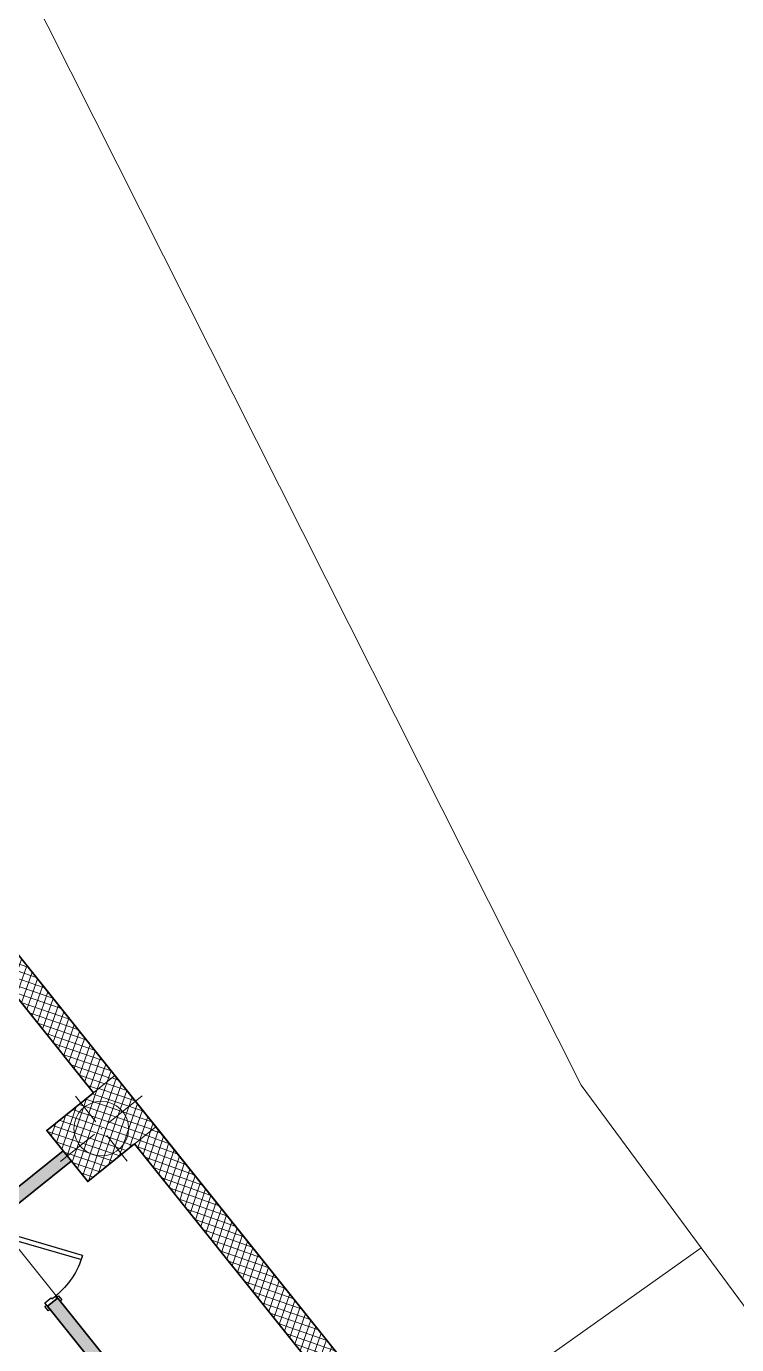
# Model space of a CAD drawing. Header units: metres. Extents: x 7511825 to 7512099, y 4692231 to 4692445.
# Drawn here: x 7511946.62 to 7511953.12, y 4692385.48 to 4692397.53 of the extents above; entities that cross this region are included whole.
import ezdxf

# ---------------------------------------------------------------- set-up
doc = ezdxf.new("R2010")
doc.units = ezdxf.units.M
doc.header["$XCLIPFRAME"] = 0
doc.header["$PDMODE"] = 32
doc.header["$PDSIZE"] = 0.5
doc.layers.add('- DEPO_Pen_No__105', color=7, linetype='Continuous', lineweight=13, true_color=0xcae6ff)
doc.layers.add('parcelat e vjetra', color=7, linetype='Continuous', lineweight=0, true_color=0x848443)
for name, color, linetype in [('A - Muret', 7, 'Continuous'), ('A - Pllaka Perdhes', 7, 'Continuous'), ('A - Shtyllat', 7, 'Continuous'), ('fer +', 32, 'Continuous')]:
    doc.layers.add(name, color=color, linetype=linetype)
for name, color, linetype, lineweight in [('A - Muret_Pen_No__7', 7, 'Continuous', 35), ('A - Perdhesa Polyine_Pen_No__6', 1, 'Continuous', 0), ('A - Pllaka Perdhes_Pen_No__42', 8, 'Continuous', 25), ('A - Shtyllat_Pen_No__1', 7, 'Continuous', 0), ('A - Shtyllat_Pen_No__7', 7, 'Continuous', 35), ('ARCHICAD Doors_Pen_No__42', 8, 'Continuous', 25), ('Parcela Baze', 7, 'Continuous', 0)]:
    doc.layers.add(name, color=color, linetype=linetype, lineweight=lineweight)
picture_1 = doc.add_image_def('image1.tif', size_in_pixel=(11235, 8447))
pattern_1 = [(44.99999999999999, (0, 0), (-45.96193909124158, 45.96193909124162), []), (135.0000000000002, (0, 0), (45.96193909124145, 45.96193909124175), [])]

# ---------------------------------------------------------------- blocks, each defined once
blk = doc.blocks.new('Slab_2', base_point=(52250.00000000003, 0))
at = {"layer": 'A - Pllaka Perdhes_Pen_No__42', "color": 8, "linetype": 'Continuous', "lineweight": 25, "flags": 128}
blk.add_lwpolyline([(52250.00000000003, 0), (73150, 0), (73150, -14957.56291835859), (72314.31239699775, -15145.07981166818), (75434.23946566609, -29049.34372912066), (55508.01723321706, -33520.51606074487), (54446.14731861794, -28788.18763971854), (53340.48895393166, -23860.71165493593), (52250, -19000.83965125988)], close=True, dxfattribs=at)
blk = doc.blocks.new('Wall_179', base_point=(75434.23946566609, -29049.34372912066))
at = {"layer": 'A - Muret', "linetype": 'Continuous', "lineweight": 0, "true_color": 0x000000}
h = blk.add_hatch(dxfattribs=at)
h.set_pattern_fill('CONCRETE_BLOCK', color=18, style=0, pattern_type=2)
h.set_pattern_definition(pattern_1)
h.paths.add_polyline_path([(73022.77677179386, -19444.27490931388), (74128.43521436663, -24371.75084470166), (74372.36951051133, -24317.01530177688), (73266.71119306811, -19389.5393663891)])
h = blk.add_hatch(dxfattribs=at)
h.set_pattern_fill('CONCRETE_BLOCK', color=18, style=0, pattern_type=2)
h.set_pattern_definition(pattern_1)
h.paths.add_polyline_path([(74259.80059246381, -24957.19358088943), (74894.7330655726, -27786.83311792994), (75138.66736171731, -27732.09770013471), (74503.73488860854, -24902.45803796465)])
at = {"layer": 'A - Muret_Pen_No__7', "color": 7, "linetype": 'Continuous', "lineweight": 35, "flags": 128}
for points in [[(74372.36955229308, -24317.01531355852), (73266.71117839101, -19389.53928770465)], [(73022.77671055042, -19444.27479171561), (74128.43511878273, -24371.75097056555)], [(75138.66741638134, -27732.09762386743), (74503.7349102065, -24902.45803892915)], [(74259.80044236591, -24957.19354294012), (74894.73294854075, -27786.8331278784)]]:
    blk.add_lwpolyline(points, dxfattribs=at)
blk = doc.blocks.new('Door 25')
at = {"layer": 'ARCHICAD Doors_Pen_No__42', "color": 8, "linetype": 'Continuous', "lineweight": 25}
for p, q in [((-260.3921784050518, 393.9747868736185), (-237.4491209510099, 426.7408686451782)), ((349.0569425459581, -32.76608177155968), (-260.3921784050518, 393.9747868736185)), ((-237.4491209510099, 426.7408686451782), (371.9999999999999, 0)), ((-387, 23.99999999999998), (-437, 23.99999999999998)), ((-437, 23.99999999999998), (-437, 4.99999999999999)), ((-437, 4.99999999999999), (-387, 4.99999999999999)), ((-400, 4.99999999999999), (-437.0000000000001, 4.99999999999999)), ((-400, 4.99999999999999), (-437.0000000000001, 4.99999999999999)), ((-375, 4.99999999999999), (-400, 4.99999999999999)), ((-400, 4.99999999999999), (-400, 0)), ((-400, 0), (-400, 4.99999999999999)), ((-400, 0), (-400, 4.99999999999999)), ((-400, 0), (-375, 0)), ((-372.0000000000001, 0), (-400, 0)), ((-400, 0), (-400, -115)), ((-400, -115), (-400, 0)), ((-400, -115), (-400, 0)), ((-387, 4.99999999999999), (-387, 23.99999999999998)), ((-375, 0), (-375, 4.99999999999999)), ((-372.0000000000001, -40), (-372.0000000000001, 0)), ((371.9999999999999, 0), (349.0569425459581, -32.76608177155968)), ((400, 0), (372.0000000000001, 0)), ((372.0000000000001, 0), (372.0000000000001, -40)), ((400, 4.99999999999999), (375, 4.99999999999999)), ((375, 4.99999999999999), (375, 0)), ((375, 0), (400, 0)), ((437, 23.99999999999998), (387, 23.99999999999998)), ((387, 23.99999999999998), (387, 4.99999999999999)), ((387, 4.99999999999999), (437, 4.99999999999999)), ((400, 0), (400, 4.99999999999999)), ((400, 0), (400, 4.99999999999999)), ((400, 0), (400, 4.99999999999999)), ((400, 4.99999999999999), (437.0000000000001, 4.99999999999999)), ((400, 4.99999999999999), (437.0000000000001, 4.99999999999999)), ((400, -115), (400, 0)), ((400, -115), (400, 0)), ((400, -115), (400, 0)), ((437, 4.99999999999999), (437, 23.99999999999998)), ((-387, -115), (-437, -115)), ((-437, -115), (-437, -134)), ((-400, -115), (-437.0000000000001, -115)), ((-400, -115), (-437.0000000000001, -115)), ((-400, -115), (-360.0000000000001, -115)), ((-387, -134), (-387, -115)), ((-360.0000000000001, -40), (-372.0000000000001, -40)), ((-360.0000000000001, -115), (-360.0000000000001, -40)), ((372.0000000000001, -40), (360.0000000000001, -40)), ((360.0000000000001, -40), (360.0000000000001, -115)), ((360.0000000000001, -115), (400, -115)), ((437, -115), (387, -115)), ((387, -115), (387, -134)), ((400, -115), (437.0000000000001, -115)), ((400, -115), (437.0000000000001, -115)), ((437, -134), (437, -115)), ((-437, -134), (-387, -134)), ((387, -134), (437, -134))]:
    blk.add_line(p, q, dxfattribs=at)
blk.add_arc((371.9999999999999, 0), 744, 145, 180, dxfattribs=at)
blk = doc.blocks.new('Wall_183', base_point=(70514.19587312873, -15344.02829869326))
at = {"layer": 'A - Muret', "linetype": 'Continuous', "lineweight": 0, "true_color": 0x000000}
blk.add_hatch(color=18, dxfattribs=at).paths.add_polyline_path([(72891.90869222154, -25940.54098632604), (73590.3345469238, -29053.14465239261), (73707.42305579397, -29026.87168055431), (73008.99728893912, -25914.2679266403)])
at = {"layer": 'A - Muret_Pen_No__7', "color": 7, "linetype": 'Continuous', "lineweight": 35}
for p, q in [((72891.90871282801, -25940.54101052112), (73004.11856198641, -25915.36265172135)), ((72891.90871282801, -25940.54101052112), (72900.00957609402, -25976.64330981556)), ((73004.11856198641, -25915.36265172135), (73008.99725108026, -25914.26794046919)), ((73008.99725108026, -25914.26794046919), (73017.09811434627, -25950.37023976363))]:
    blk.add_line(p, q, dxfattribs=at)
at = {"layer": 'A - Muret_Pen_No__7', "color": 7, "linetype": 'Continuous', "lineweight": 35, "flags": 128}
for points in [[(72891.90870570553, -25940.54097877898), (73590.33449170826, -29053.14465239261)], [(73707.42302996051, -29026.87158234069), (73008.9972274971, -25914.2678353684)]]:
    blk.add_lwpolyline(points, dxfattribs=at)
at = {"layer": 'ARCHICAD Doors_Pen_No__42', "color": 8, "linetype": 'Continuous', "lineweight": 25, "xscale": -1, "zscale": 1000, "rotation": 282.646913878573}
blk.add_blockref('Door 25', (72916.54166181335, -25525.06752421388), dxfattribs=at)
blk = doc.blocks.new('Wall_186', base_point=(72681.72415241261, -25003.83270450319))
at = {"layer": 'A - Muret', "linetype": 'Continuous', "lineweight": 0, "true_color": 0x000000}
blk.add_hatch(color=18, dxfattribs=at).paths.add_polyline_path([(72811.94922569083, -25036.10390357738), (73670.59850620778, -24843.43472319646), (73644.32543615585, -24726.34618494422), (72785.67615563891, -24919.01536532513)])
at = {"layer": 'A - Muret_Pen_No__7', "color": 7, "linetype": 'Continuous', "lineweight": 35, "flags": 128}
for points in [[(73644.32543615585, -24726.34618494422), (72785.67615563891, -24919.01536532513)], [(72811.94922569083, -25036.10390357738), (73670.59850620778, -24843.43472319646)]]:
    blk.add_lwpolyline(points, dxfattribs=at)
blk = doc.blocks.new('Column_28', base_point=(74047.75709868908, -24697.31355389651))
at = {"layer": 'A - Shtyllat', "linetype": 'Continuous', "lineweight": 0, "true_color": 0x000000}
h = blk.add_hatch(dxfattribs=at)
h.set_pattern_fill('CONCRETE_BLOCK', color=18, style=0, pattern_type=2)
h.set_pattern_definition(pattern_1)
h.paths.add_polyline_path([(74128.43515015162, -24371.7507946098), (74259.80047775405, -24957.19364685245), (74503.73496546005, -24902.45809368477), (74372.36963785761, -24317.01524144212)])
h = blk.add_hatch(dxfattribs=at)
h.set_pattern_fill('CONCRETE_BLOCK', color=18, style=0, pattern_type=2)
h.set_pattern_definition(pattern_1)
h.paths.add_polyline_path([(73591.77923632429, -24492.16901157871), (73723.14456392672, -25077.61186382135), (74259.80047775405, -24957.19364685245), (74128.43515015162, -24371.7507946098)])
at = {"layer": 'A - Shtyllat_Pen_No__1', "color": 7, "linetype": 'Continuous', "lineweight": 13}
for p, q in [((74030.24171865443, -24619.25452839502), (73964.55904352457, -24326.53318276443)), ((74125.81612419056, -24679.79817386188), (74516.11125169802, -24592.22127368873)), ((73969.69807318758, -24714.82893393114), (73579.40294568014, -24802.40583410429)), ((74065.27247872371, -24775.372579398), (74130.95515385357, -25068.09392502859))]:
    blk.add_line(p, q, dxfattribs=at)
blk.add_point((74047.75709868908, -24697.31355389651), dxfattribs=at)
at = {"layer": 'A - Shtyllat_Pen_No__7', "color": 7, "linetype": 'Continuous', "lineweight": 35, "flags": 128}
for points in [[(74503.73496546005, -24902.45809368477), (74372.36963785761, -24317.01524144212)], [(74128.43515015162, -24371.7507946098), (73591.77923632429, -24492.16901157871), (73723.14456392672, -25077.61186382135), (74259.80047775405, -24957.19364685245)]]:
    blk.add_lwpolyline(points, dxfattribs=at)

msp = doc.modelspace()

# ---------------------------------------------------------------- linework, layer by layer
at = {"layer": '- DEPO_Pen_No__105', "color": 254, "linetype": 'Continuous', "lineweight": 13, "true_color": 0xcae6ff, "flags": 128}
for points in [[(7511946.268771197, 4692386.696842602), (7511946.95561849, 4692387.246970582), (7511946.805583587, 4692387.434292572), (7511947.23486316, 4692387.778122651), (7511945.693879656, 4692389.702075491), (7511944.577752803, 4692388.808117523)], [(7511948.900633465, 4692383.410902707), (7511949.899684075, 4692384.211088859), (7511949.305795914, 4692384.952571734), (7511949.422872261, 4692385.046343625), (7511947.60995047, 4692387.309817524), (7511947.180670846, 4692386.965987599), (7511947.030635943, 4692387.153309587), (7511946.343788648, 4692386.603181607)]]:
    msp.add_lwpolyline(points, close=True, dxfattribs=at)
at = {"layer": 'A - Perdhesa Polyine_Pen_No__6', "linetype": 'Continuous', "lineweight": 0}
msp.add_lwpolyline([(7511916.876917804, 4692400.068090637), (7511925.22003066, 4692382.996934398), (7511934.522641669, 4692371.382412982), (7511950.461945572, 4692384.14894366), (7511941.553623172, 4692395.27118678), (7511942.222103054, 4692395.806603443), (7511935.65435985, 4692409.245109226)], close=True, dxfattribs=at)
at = {"layer": 'A - Shtyllat_Pen_No__1', "color": 7, "linetype": 'Continuous', "flags": 128}
msp.add_lwpolyline([(7511947.805077489, 4692387.466103889), (7511947.429990229, 4692387.934408862), (7511946.805583598, 4692387.434292517), (7511947.180670856, 4692386.965987544)], close=True, dxfattribs=at)
at = {"layer": 'Parcela Baze', "flags": 128}
msp.add_lwpolyline([(7511868.089, 4692380.675), (7511937.066000001, 4692414.438), (7511937.581, 4692414.509), (7511938.619, 4692414.346), (7511942.993, 4692405.116), (7511951.692000001, 4692387.847), (7511952.79, 4692386.36), (7511954.994, 4692383.377), (7511958.422, 4692378.737), (7511962.664, 4692376.103999999), (7511969.659, 4692368.194), (7511977.522000001, 4692360.323), (7511977.965, 4692359.554), (7511977.935, 4692358.579), (7511977.366, 4692357.776000001), (7511935.682, 4692324.288), (7511925.491, 4692332.643), (7511912.211, 4692343.575), (7511910.408, 4692348.041999999), (7511907.287, 4692351.18), (7511897.246, 4692360.267), (7511893.466, 4692365.435)], dxfattribs=at)
at = {"layer": 'parcelat e vjetra', "lineweight": 0, "flags": 128}
for points in [[(7511894.291, 4692373.23), (7511902.611, 4692378.579), (7511913.452000001, 4692385.678), (7511942.993, 4692405.116), (7511951.692000001, 4692387.847), (7511952.79, 4692386.36), (7511939.92, 4692377.23), (7511934.09, 4692373.38), (7511935.68, 4692370.75), (7511922.3, 4692361.1), (7511923.27, 4692360.23), (7511932.73, 4692351.68), (7511933.22, 4692351.09), (7511920.285, 4692340.217), (7511910.408, 4692348.041999999), (7511907.287, 4692351.18), (7511897.246, 4692360.267), (7511893.466, 4692365.435), (7511892.786, 4692367.666), (7511892.71, 4692369.743), (7511892.757999999, 4692370.324), (7511892.856000001, 4692371.514), (7511894.943, 4692372.976), (7511894.291, 4692373.23)], [(7511894.291, 4692373.23), (7511902.611, 4692378.579), (7511913.452000001, 4692385.678), (7511942.993, 4692405.116), (7511951.692000001, 4692387.847), (7511952.79, 4692386.36), (7511939.92, 4692377.23), (7511934.09, 4692373.38), (7511935.68, 4692370.75), (7511922.3, 4692361.1), (7511923.27, 4692360.23), (7511932.73, 4692351.68), (7511933.22, 4692351.09), (7511920.285, 4692340.217), (7511910.408, 4692348.041999999), (7511907.287, 4692351.18), (7511897.246, 4692360.267), (7511893.466, 4692365.435), (7511892.786, 4692367.666), (7511892.71, 4692369.743), (7511892.757999999, 4692370.324), (7511892.856000001, 4692371.514), (7511894.943, 4692372.976), (7511894.291, 4692373.23)], [(7511950.248, 4692331.331999999), (7511950.248000001, 4692331.332), (7511962.497, 4692339.88), (7511968.34, 4692344.458), (7511984.021, 4692356.967), (7511973.491, 4692368.387), (7511969.121, 4692372.097), (7511958.422, 4692378.737), (7511952.79, 4692386.36), (7511939.92, 4692377.23), (7511934.09, 4692373.38), (7511935.68, 4692370.75), (7511922.3, 4692361.100000001), (7511923.27, 4692360.23), (7511932.73, 4692351.68), (7511933.22, 4692351.09), (7511948.43, 4692333.08), (7511949.58781245, 4692331.966767788)]]:
    msp.add_lwpolyline(points, dxfattribs=at)

# ---------------------------------------------------------------- block references
at = {"layer": 'A - Muret', "color": 7, "lineweight": 35, "xscale": 0.001, "yscale": 0.001, "zscale": 0.001, "rotation": 26.04594870372196}
for name, p in [('Wall_179', (7511950.461945564, 4692384.148943718)), ('Wall_183', (7511940.023679149, 4692394.30202671)), ('Wall_186', (7511946.212618927, 4692386.574994653))]:
    msp.add_blockref(name, p, dxfattribs=at)
at = {"layer": 'A - Pllaka Perdhes', "color": 8, "linetype": 'Continuous', "lineweight": 25, "xscale": 0.001, "yscale": 0.001, "zscale": 0.001, "rotation": 26.04594870372196}
msp.add_blockref('Slab_2', (7511916.876917783, 4692400.06809067), dxfattribs=at)
at = {"layer": 'A - Shtyllat', "color": 7, "lineweight": 35, "xscale": 0.001, "yscale": 0.001, "zscale": 0.001, "rotation": 26.04594870372196}
msp.add_blockref('Column_28', (7511947.305330532, 4692387.450198257), dxfattribs=at)

# ---------------------------------------------------------------- pictures from other files: only their frames are drawn
at = {"layer": 'fer +', "lineweight": 13}
image = msp.add_image(picture_1, insert=(7510761.385077205, 4690852.668166598), size_in_units=(2378.0750000000003, 1787.9483333333335), dxfattribs=at)
image.set_boundary_path([(5025.280434943736, 987.8931494690478), (5895.767949923873, 1572.597013030201)])
image.dxf.flags = 15

doc.saveas('drawing.dxf')
